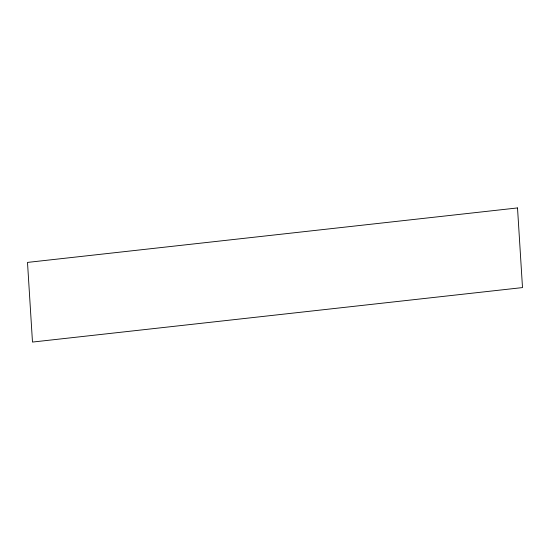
<?xml version="1.0" encoding="UTF-8"?>
<svg xmlns="http://www.w3.org/2000/svg" width="550" height="550" viewBox="0 0 550 550"><rect width="100%" height="100%" fill="white"/><g stroke="black" fill="none" stroke-linecap="round" stroke-linejoin="round"><path stroke-width="0.82" d="M517.516 207.934L27.5 262.412L32.484 342.066L522.5 287.588L517.516 207.934"/></g></svg>
